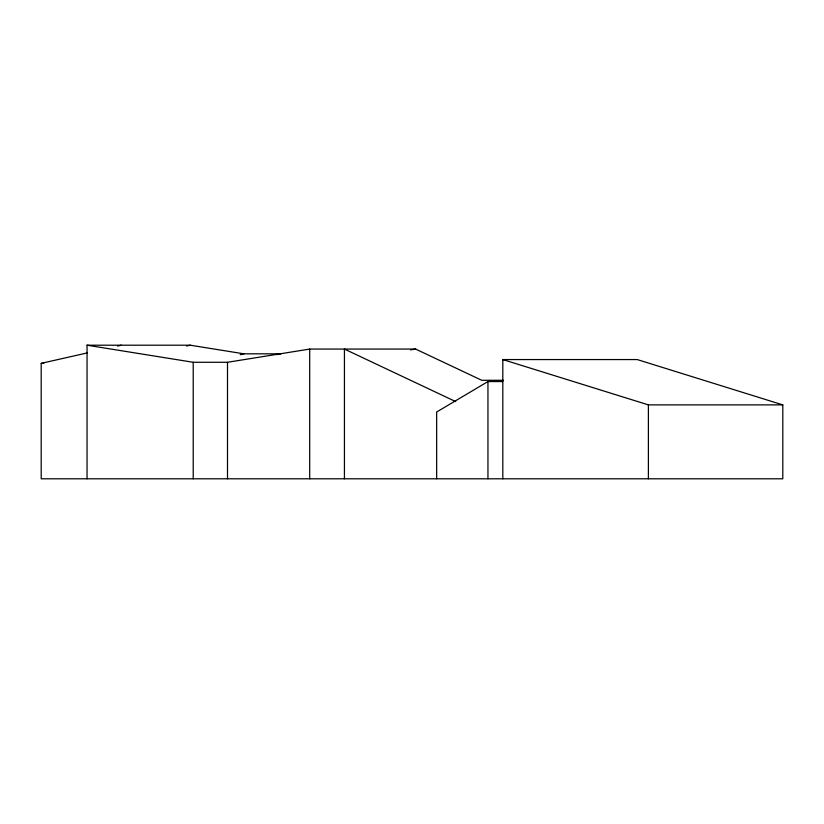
<?xml version="1.0" encoding="UTF-8"?>
<svg xmlns="http://www.w3.org/2000/svg" width="824" height="824" viewBox="0 0 824 824"><rect width="100%" height="100%" fill="white"/><g stroke="black" fill="none" stroke-linecap="round" stroke-linejoin="round"><path stroke-width="1.24" d="M502.815 381.563L487.952 381.563L436.658 412.01L436.658 478.796M502.815 478.796L502.815 359.563L637.22 359.563L782.8 404.883L782.8 478.796L41.2 478.796L41.2 363.343L87.529 352.857M117.575 346.049L121.334 345.204M186.574 346.039L190.282 345.204L243.925 353.826L280.881 353.826M240.165 354.67L243.925 353.826M277.122 354.67L279.635 354.104M87.045 478.796L87.045 345.204L193.218 362.282L227.506 362.282L309.7 349.067L415.615 349.067L481.741 380.286L503.413 380.286M410.558 349.881L415.615 349.067M87.045 345.204L190.282 345.204M41.2 363.343L43.754 363.343M502.815 359.563L648.395 404.883L782.8 404.883M455.744 401.618L344.432 349.067L344.432 478.796M648.395 404.883L648.395 478.796M487.952 381.563L487.952 478.796M309.7 349.067L309.7 478.796M227.506 362.282L227.506 478.796M193.218 362.282L193.218 478.796"/></g></svg>
